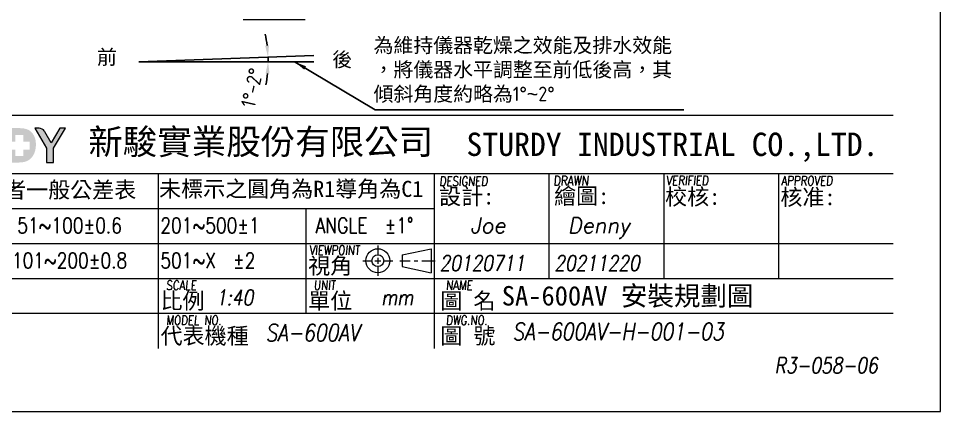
# Model space of a CAD drawing. Header units: millimetres. Extents: x -207083 to -195363, y -25146 to -16906.
# Drawn here: x -200104 to -195363, y -25146 to -23125 of the extents above; entities that cross this region are included whole.
import ezdxf

# ---------------------------------------------------------------- set-up
doc = ezdxf.new("R2010")
doc.units = ezdxf.units.MM
doc.layers.get('0').update_dxf_attribs({"lineweight": 25})
for name, color, linetype, lineweight in [('D', 3, 'Continuous', 13), ('F', 7, 'Continuous', 15), ('T', 4, 'Continuous', 15)]:
    doc.layers.add(name, color=color, linetype=linetype, lineweight=lineweight)
doc.styles.get("Standard").update_dxf_attribs({"font": 'KAIU.TTF'})
doc.styles.add('STU25', font='isocp2.shx')
doc.styles.add('Text', font='romans.shx', dxfattribs={"width": 0.8, "oblique": 10})
doc.dimstyles.new('STU25', dxfattribs={"dimscale": 30, "dimtxt": 2.5, "dimasz": 2, "dimexe": 0.6, "dimexo": 1, "dimgap": 1, "dimtad": 1, "dimdsep": 46, "dimtxsty": 'STU25', "dimcen": 2, "dimazin": 2, "dimtfac": 1, "dimtmove": 0, "dimatfit": 3, "dimfxl": 0, "dimtolj": 1, "dimtzin": 0, "dimarcsym": 0})
doc.dimstyles.new('STU25$7', dxfattribs={"dimscale": 30, "dimtxt": 2.5, "dimasz": 2, "dimexe": 1.25, "dimexo": 0.625, "dimgap": 1, "dimtad": 0, "dimdec": 4, "dimdsep": 46, "dimtxsty": 'STU25', "dimcen": 2.5, "dimazin": 2, "dimtfac": 1, "dimtdec": 4, "dimtmove": 0, "dimatfit": 3, "dimfxl": 0, "dimtolj": 1, "dimtzin": 0, "dimarcsym": 0})

# ---------------------------------------------------------------- blocks, each defined once
blk = doc.blocks.new('*D4')
at = {"layer": 'D', "color": 0, "linetype": 'Continuous', "lineweight": -2}
for start, end in [(7.1703, 12.3406), (0, 2), (349.6594, 354.8297)]:
    blk.add_arc((-199485.7, -23347.4), 665.1, start, end, dxfattribs=at)
at = {"layer": 'D', "color": 0}
for points in [[(-198835.7, -23265.1), (-198815.8, -23263.5), (-198821, -23324.1)], [(-198813.3, -23407.7), (-198833.3, -23406.8), (-198820.6, -23347.4)]]:
    blk.add_solid(points, dxfattribs=at)
at = {"layer": 'Defpoints', "color": 0}
for p in [(-198585.2, -23315.9), (-199485.7, -23347.4), (-199485.7, -23347.4), (-198820.7, -23331.9), (-198584.7, -23347.4)]:
    blk.add_point(p, dxfattribs=at)
at = {"layer": 'D', "color": 0, "insert": (-198903.2, -23481.2), "char_height": 75, "attachment_point": 5, "rotation": 77.0583, "style": 'STU25'}
blk.add_mtext('1%%D-2%%D', dxfattribs=at)
blk = doc.blocks.new('新駿LOGO')
at = {"layer": 'F'}
h = blk.add_hatch(color=256, dxfattribs=at)
edge = h.paths.add_edge_path()
edge.add_spline(control_points=[(-514.87, -443.62), (-514.87, -443.62), (-513.05, -443.62), (-513.05, -443.62)], knot_values=[-9, -9, -9, -9, -8, -8, -8, -8], degree=3, periodic=0)
edge.add_spline(control_points=[(-513.05, -443.62), (-512.51, -443.62), (-512.09, -443.52), (-511.79, -443.32)], knot_values=[-8, -8, -8, -8, -7, -7, -7, -7], degree=3, periodic=0)
edge.add_spline(control_points=[(-511.79, -443.32), (-511.48, -443.12), (-511.25, -442.85), (-511.09, -442.5)], knot_values=[-7, -7, -7, -7, -6, -6, -6, -6], degree=3, periodic=0)
edge.add_spline(control_points=[(-511.09, -442.5), (-510.93, -442.15), (-510.85, -441.76), (-510.85, -441.32)], knot_values=[-6, -6, -6, -6, -5, -5, -5, -5], degree=3, periodic=0)
edge.add_spline(control_points=[(-510.85, -441.32), (-510.85, -440.87), (-510.93, -440.49), (-511.1, -440.17)], knot_values=[-5, -5, -5, -5, -4, -4, -4, -4], degree=3, periodic=0)
edge.add_spline(control_points=[(-511.1, -440.17), (-511.27, -439.85), (-511.49, -439.61), (-511.78, -439.45)], knot_values=[-4, -4, -4, -4, -3, -3, -3, -3], degree=3, periodic=0)
edge.add_spline(control_points=[(-511.78, -439.45), (-512.06, -439.29), (-512.46, -439.2), (-512.97, -439.2)], knot_values=[-3, -3, -3, -3, -2, -2, -2, -2], degree=3, periodic=0)
edge.add_spline(control_points=[(-512.97, -439.2), (-512.97, -439.2), (-514.87, -439.2), (-514.87, -439.2)], knot_values=[-2, -2, -2, -2, -1, -1, -1, -1], degree=3, periodic=0)
edge.add_spline(control_points=[(-514.87, -439.2), (-514.87, -439.2), (-514.87, -443.62), (-514.87, -443.62)], knot_values=[-1, -1, -1, -1, 0, 0, 0, 0], degree=3, periodic=0)
h.paths.add_polyline_path([(-514.34, -441.95), (-514.34, -440.92), (-513.51, -440.92), (-513.51, -440.07), (-512.48, -440.07), (-512.48, -440.92), (-511.64, -440.92), (-511.64, -441.95), (-512.48, -441.95), (-512.48, -442.77), (-513.51, -442.77), (-513.51, -441.95)], flags=16)
h = blk.add_hatch(color=256, dxfattribs=at)
edge = h.paths.add_edge_path()
edge.add_spline(control_points=[(-509.51, -443.62), (-509.51, -443.62), (-509.51, -441.77), (-509.51, -441.77), (-509.51, -441.77), (-511, -439.2), (-511, -439.2), (-511, -439.2), (-510.64, -439.2), (-510.64, -439.2), (-510.64, -439.2), (-510.3, -439.19), (-510.04, -439.32), (-509.79, -439.45), (-509.71, -439.68), (-509.71, -439.68), (-509.71, -439.68), (-508.9, -441.07), (-508.9, -441.07), (-508.9, -441.07), (-507.78, -439.2), (-507.78, -439.2), (-507.78, -439.2), (-507.05, -439.2), (-507.05, -439.2), (-507.05, -439.2), (-508.59, -441.77), (-508.59, -441.77), (-508.59, -441.77), (-508.59, -443.62), (-508.59, -443.62), (-508.59, -443.62), (-509.51, -443.62), (-509.51, -443.62)], knot_values=[0, 0, 0, 0, 1, 1, 1, 2, 2, 2, 3, 3, 3, 4, 4, 4, 5, 5, 5, 6, 6, 6, 7, 7, 7, 8, 8, 8, 9, 9, 9, 10, 10, 10, 11, 11, 11, 11], degree=3, periodic=1)
at = {"layer": 'F', "lineweight": 0}
blk.add_open_spline([(-509.51, -443.62), (-509.51, -443.62), (-509.51, -441.77), (-509.51, -441.77), (-509.51, -441.77), (-511, -439.2), (-511, -439.2), (-511, -439.2), (-510.64, -439.2), (-510.64, -439.2), (-510.64, -439.2), (-510.3, -439.19), (-510.04, -439.32), (-509.79, -439.45), (-509.71, -439.68), (-509.71, -439.68), (-509.71, -439.68), (-508.9, -441.07), (-508.9, -441.07), (-508.9, -441.07), (-507.78, -439.2), (-507.78, -439.2), (-507.78, -439.2), (-507.05, -439.2), (-507.05, -439.2), (-507.05, -439.2), (-508.59, -441.77), (-508.59, -441.77), (-508.59, -441.77), (-508.59, -443.62), (-508.59, -443.62), (-508.59, -443.62), (-509.51, -443.62), (-509.51, -443.62)], degree=3, knots=[0, 0, 0, 0, 1, 1, 1, 2, 2, 2, 3, 3, 3, 4, 4, 4, 5, 5, 5, 6, 6, 6, 7, 7, 7, 8, 8, 8, 9, 9, 9, 10, 10, 10, 11, 11, 11, 11], dxfattribs=at)
at = {"attachment_point": 1, "style": 'STU25'}
for s, insert, char_height in [('{\\f標楷體|b0|i0|c136|p65;新駿實業股份有限公司}', (-504.12, -439.33), 3.25), ('{\\f標楷體|b0|i0|c136|p65;STURDY\\H0.9667x; \\H1.034x;INDUSTRIAL CO.,LTD.}', (-455.51, -439.78), 3)]:
    blk.add_mtext(s, dxfattribs=dict(at, insert=insert, char_height=char_height))
blk = doc.blocks.new('H421')
at = {"layer": 'F', "color": 7}
for p, q in [((155.91, 38.09), (286.91, 38.09)), ((211.36, 38.09), (286.91, 38.09)), ((155.91, 30.59), (286.91, 30.59)), ((192.41, 30.59), (192.41, 17.09)), ((242.66, 30.59), (242.66, 17.09)), ((257.41, 30.59), (257.41, 17.09)), ((272.16, 30.59), (272.16, 17.09)), ((155.91, 26.09), (227.91, 26.09)), ((211.41, 26.09), (211.41, 17.09)), ((155.91, 21.59), (286.91, 21.59)), ((214.91, 21.59), (286.91, 21.59)), ((227.91, 21.59), (286.91, 21.59)), ((155.91, 17.09), (286.91, 17.09)), ((211.41, 17.09), (211.41, 12.59)), ((227.91, 17.09), (227.91, 8.09)), ((286.91, 12.59), (155.91, 12.59))]:
    blk.add_line(p, q, dxfattribs=at)
at = {"layer": 'F'}
for p, q in [((227.91, 30.59), (227.91, 17.09)), ((192.41, 17.09), (192.41, 8.09))]:
    blk.add_line(p, q, dxfattribs=at)
at = {"layer": 'F', "color": 0}
for p, q in [((220.66, 21.32), (220.66, 20.14)), ((223.77, 20.14), (227.5, 20.92)), ((227.5, 20.92), (227.5, 17.84)), ((218.72, 19.38), (219.89, 19.38)), ((220.27, 19.38), (221.04, 19.38)), ((220.66, 19.77), (220.66, 19)), ((221.42, 19.38), (222.57, 19.38)), ((223.49, 19.38), (224.81, 19.38)), ((223.77, 20.14), (223.77, 18.62)), ((225.34, 19.38), (225.81, 19.38)), ((226.31, 19.38), (228.03, 19.38)), ((220.66, 18.62), (220.66, 17.45)), ((223.77, 18.62), (227.5, 17.84))]:
    blk.add_line(p, q, dxfattribs=at)
for radius in [1.54, 0.762]:
    blk.add_circle((220.66, 19.38), radius, dxfattribs=at)
blk.add_blockref('新駿LOGO', (687.56, 475.62))
at = {"layer": 'F', "lineweight": -3}
for s, height, p in [('未標註者一般公差表', 2.076, (164.12, 27.45)), ('未標示之圓角為R1導角為C1', 2.0757, (192.54, 27.58)), ('設計:', 2.076, (228.54, 26.61)), ('繪圖:', 2.076, (243.32, 26.66)), ('校核:', 2.076, (257.59, 26.57)), ('核准:', 2.076, (272.41, 26.52)), ('視角', 2.076, (211.71, 17.69)), ('比例', 2.076, (192.73, 13.19)), ('單位', 2.076, (211.71, 13.19)), ('圖 名', 2.076, (228.7, 13.19)), ('代表機種', 2.076, (192.73, 8.69)), ('圖 號', 2.076, (228.7, 8.69))]:
    blk.add_text(s, height=height, dxfattribs=at).set_placement(p)
at = {"layer": 'F', "color": 1, "lineweight": 15, "style": 'Text', "oblique": 5, "width": 0.8}
for s, height, p in [('DESIGNED', 1.2, (228.57, 29.01)), ('DRAWN', 1.245, (243.23, 29.03)), ('VERIFIED', 1.2, (257.72, 29.09)), ('APPROVED', 1.2, (272.5, 29.06)), ('VIEWPOINT', 1.2, (211.83, 20.13)), ('SCALE', 1.2, (193.44, 15.63)), ('UNIT', 1.2, (212.42, 15.63)), ('NAME', 1.2, (229.41, 15.63)), ('MODEL NO.', 1.2, (193.44, 11.13)), ('DWG.NO.', 1.2, (229.41, 11.13))]:
    blk.add_text(s, height=height, dxfattribs=at).set_placement(p)
at = {"layer": 'F', "lineweight": 20, "style": 'Text', "width": 0.8}
for s, p in [('51~100±0.6', (174.32, 22.91)), ('201~500±1', (192.72, 22.91)), ('ANGLE  ±1%%D', (212.68, 22.91)), ('101~200±0.8', (173.63, 18.41)), ('501~X  ±2', (192.72, 18.41))]:
    blk.add_text(s, height=2, dxfattribs=at).set_placement(p)

msp = doc.modelspace()

# ---------------------------------------------------------------- linework, layer by layer
at = {"linetype": 'Continuous'}
for q in [(-198585.247, -23315.907), (-198584.698, -23347.352)]:
    msp.add_line((-199485.698, -23347.352), q, dxfattribs=at)
at = {"layer": 'D'}
msp.add_line((-198948.381, -23130.651), (-198629.675, -23130.651), dxfattribs=at)
at = {"layer": 'F', "color": 6}
msp.add_lwpolyline([(-207082.855, -16905.721), (-207082.855, -25145.721), (-195362.855, -25145.721), (-195362.855, -16905.721)], close=True, dxfattribs=at)
msp.add_lwpolyline([(-207082.855, -16905.721), (-207082.855, -25145.721), (-195362.855, -25145.721), (-195362.855, -16905.721)], close=True, dxfattribs=at)

# ---------------------------------------------------------------- block references
at = {"xscale": 40, "yscale": 40, "zscale": 40}
msp.add_blockref('H421', (-207082.855, -25145.721), dxfattribs=at)

# ---------------------------------------------------------------- texts
at = {"layer": 'D', "color": 4}
msp.add_text('SA-600AV 安裝規劃圖', height=100, dxfattribs=at).set_placement((-197618.93, -24600.801))
at = {"layer": 'D', "color": 11, "insert": (-198278.262, -23225.503), "char_height": 75, "attachment_point": 1}
msp.add_mtext('{\\C3;為維持儀器乾燥之效能及排水效能\\P，將儀器水平調整至前低後高，其\\P傾斜角度約略為\\Fisocp2.shx;1%%D\\f???|b0|i0|c0|p65;~\\Fisocp2.shx;2%%D}', dxfattribs=at)
at = {"layer": 'D', "linetype": 'Continuous', "char_height": 75, "width": 218.181, "attachment_point": 1}
for s, insert in [(' 前', (-199751.268, -23286.19)), ('{\\Fisocp2.shx; }後', (-198533.392, -23298.677))]:
    msp.add_mtext(s, dxfattribs=dict(at, insert=insert))
at = {"layer": 'T', "lineweight": 20, "style": 'Text', "oblique": 10}
for s, p in [('Joe', (-197781.084, -24229.132)), ('Denny', (-197278.813, -24229.132))]:
    msp.add_text(s, height=80, dxfattribs=at).set_placement(p)
at = {"layer": 'T', "lineweight": 20, "style": 'Text', "oblique": 10, "width": 0.8}
for s, height, p in [('20120711', 80, (-197938.701, -24422.832)), ('20211220', 80, (-197348.701, -24422.832)), ('1:40', 80, (-199088.614, -24599.612)), ('mm', 80, (-198238.289, -24599.385)), ('SA-600AV', 88, (-198833.539, -24784.147)), ('SA-600AV-H-001-03', 88, (-197564.402, -24778.553))]:
    msp.add_text(s, height=height, dxfattribs=at).set_placement(p)
at = {"layer": 'T', "linetype": 'Continuous', "lineweight": 20, "insert": (-196215.45, -24868.367), "char_height": 80, "attachment_point": 1, "style": 'Text'}
msp.add_mtext('{R3-058-06}', dxfattribs=at)

# ---------------------------------------------------------------- dimensions: what is measured, and where the dimension line sits
at = {"layer": 'D', "linetype": 'Continuous'}
dim = msp.add_angular_dim_2l(base=(-198820.749, -23331.875), line1=((-199485.698, -23347.352), (-198584.698, -23347.352)), line2=((-199485.698, -23347.352), (-198585.247, -23315.907)), text='1%%D-2%%D', dimstyle='STU25', override={"dimtxsty": 'STU25'}, dxfattribs=at)
dim.commit()
dim.dimension.update_dxf_attribs({"geometry": '*D4', "text_midpoint": (-198837.464, -23496.313), "dimtype": 162})

# ---------------------------------------------------------------- leaders
at = {"layer": 'D'}
msp.add_leader([(-198681.755, -23349.138), (-198269.259, -23594.325), (-196683.297, -23594.325)], dimstyle='STU25$7', override={"dimgap": 1, "dimtad": 0}, dxfattribs=at)

doc.saveas('drawing.dxf')
